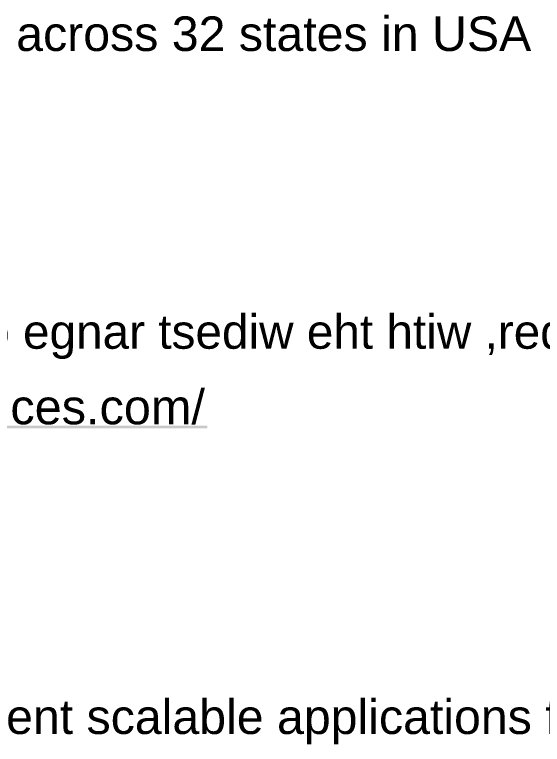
# Paper-space layout 'Layout1' of a CAD drawing. Header units: millimetres. Extents: x 25 to 207, y 70 to 253.
# Drawn here: x 101.77 to 132.22, y 163.81 to 205.93 of the extents above; entities that cross this region are included whole.
import ezdxf

# ---------------------------------------------------------------- set-up
doc = ezdxf.new("R2010")
doc.units = ezdxf.units.MM
doc.header["$MEASUREMENT"] = 0
doc.layers.get('0').update_dxf_attribs({"linetype": 'CONTINUOUS'})
doc.styles.add('Arial$001', font='arial.ttf', dxfattribs={"height": 2.376})

psp = doc.layouts.get("Layout1")

# ---------------------------------------------------------------- hatches: boundary and pattern name
at = {"true_color": 0x0563c1}
psp.add_hatch(color=0, dxfattribs=at).paths.add_polyline_path([(71.091, 182.206), (71.091, 182.04), (112.886, 182.04), (112.886, 182.206)])

# ---------------------------------------------------------------- texts
at = {"color": 0, "true_color": 0x000007, "style": 'Arial$001'}
for s, height, p in [('business. Currently operating in 77 cities across 32 states in USA ', 1.99375, (50.931, 203.83)), (' .tnempiuqe tsilaiceps dna tnalp ,sloot fo egnar tsediw eht htiw ,redivorp erih tsegral s’KU ehT -', 1.9713, (52.503, 186.643)), ('Research, design, and implement scalable applications for rating analysis. ', 1.99296, (63.676, 164.406))]:
    psp.add_text(s, height=height, dxfattribs=at).set_placement(p)
at = {"color": 0, "true_color": 0x0563c1, "style": 'Arial$001'}
psp.add_text('https://www.speedyservices.com/', height=2.00854, dxfattribs=at).set_placement((71.273, 182.282))

doc.saveas('drawing.dxf')
